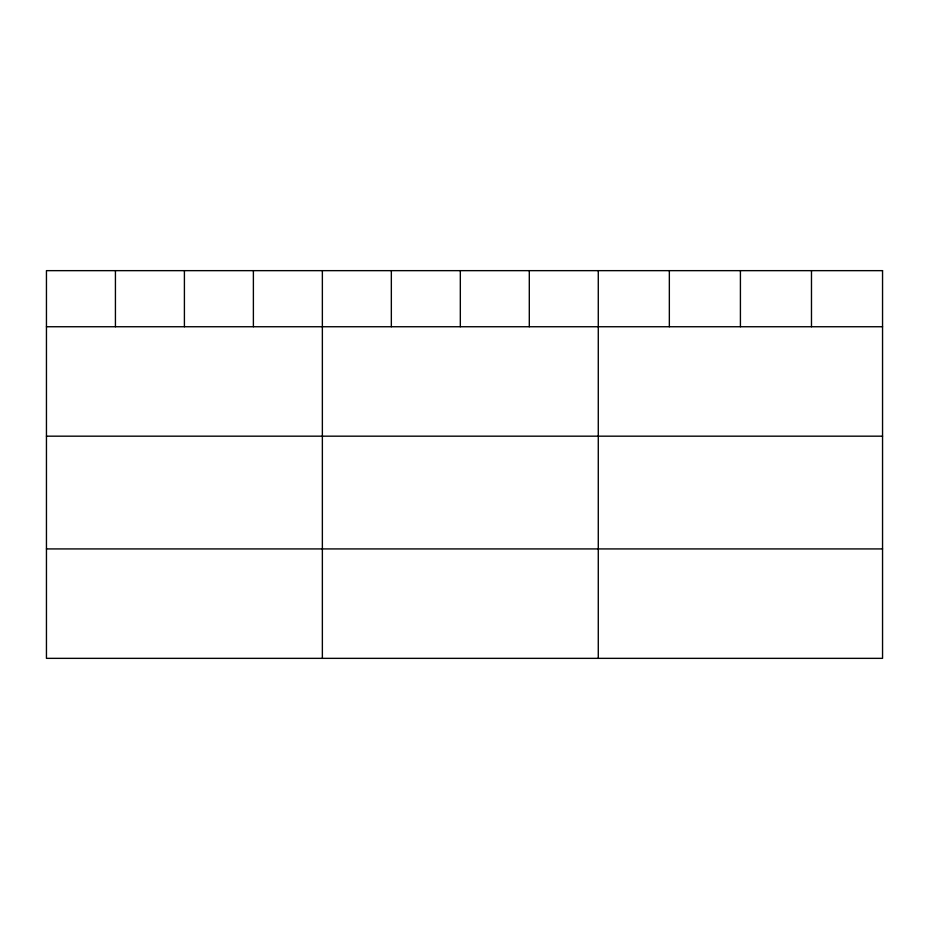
<?xml version="1.0" encoding="UTF-8"?>
<svg xmlns="http://www.w3.org/2000/svg" width="929" height="929" viewBox="0 0 929 929"><rect width="100%" height="100%" fill="white"/><g stroke="black" fill="none" stroke-linecap="round" stroke-linejoin="round"><path stroke-width="1.39" d="M46.45 326.741L882.55 326.741M46.45 436.177L882.55 436.177M46.45 548.923L882.55 548.923M811.481 270.653L811.481 326.741M740.413 270.653L740.413 326.741M669.344 270.653L669.344 326.741M598.276 270.653L598.276 658.347M529.298 270.653L529.298 326.741M460.319 270.653L460.319 326.741M391.341 270.653L391.341 326.741M322.363 270.653L322.363 658.347M253.385 270.653L253.385 326.741M184.406 270.653L184.406 326.741M115.428 270.653L115.428 326.741M882.55 270.653L46.45 270.653L46.45 658.347L882.55 658.347L882.55 270.653"/></g></svg>
